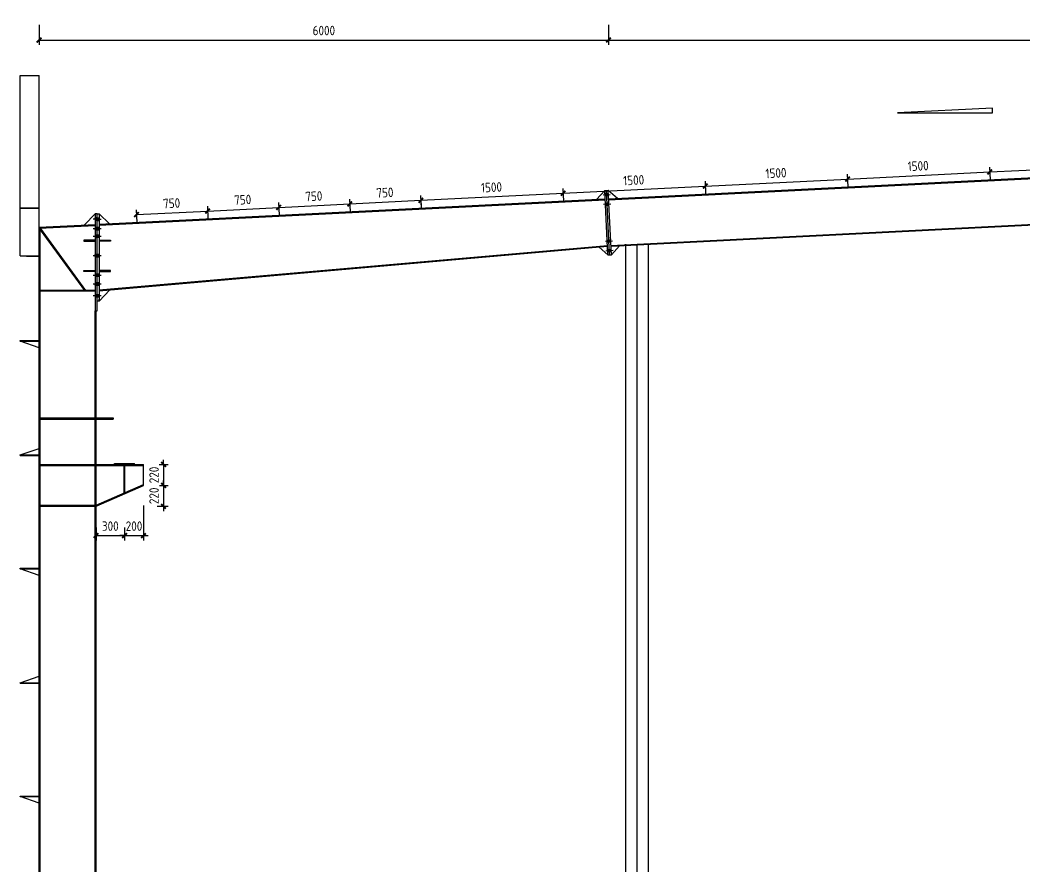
# Model space of a CAD drawing. Extents: x 33436 to 92603, y 25829 to 65035.
# Drawn here: x 40619 to 51205, y 34752 to 43675 of the extents above; entities that cross this region are included whole.
import ezdxf

# ---------------------------------------------------------------- set-up
doc = ezdxf.new("R2010")
doc.units = 0
doc.header["$LTSCALE"] = 1000
doc.header["$MEASUREMENT"] = 0
doc.styles.get("Standard").update_dxf_attribs({"font": 'gbenor.shx', "bigfont": 'gbcbig.shx'})
doc.dimstyles.get("Standard").update_dxf_attribs({"dimscale": 100, "dimtxt": 1, "dimasz": 0.5, "dimexe": 0.5, "dimexo": 0.5, "dimgap": 0.5, "dimtad": 1, "dimdec": 0, "dimzin": 0, "dimdsep": 46, "dimtxsty": 'Standard', "dimblk": 'ARCHTICK', "dimcen": 0, "dimadec": 0, "dimazin": 0, "dimtfac": 1, "dimtdec": 0, "dimtix": 1, "dimtmove": 2, "dimatfit": 3, "dimfxl": 1, "dimtolj": 1, "dimtzin": 0, "dimarcsym": 0})
pattern_1 = [(45, (0, 0), (-2.24506403, 2.24506403), [])]

# ---------------------------------------------------------------- blocks, each defined once
blk = doc.blocks.new('_ArchTick')
at = {"color": 0, "linetype": 'ByBlock', "const_width": 0.4}
blk.add_lwpolyline([(-0.5, -0.5), (0.5, 0.5)], dxfattribs=at)
blk = doc.blocks.new('*D6')
at = {"color": 0, "lineweight": -2}
blk.add_line((41845, 41626), (42594, 41663), dxfattribs=at)
at = {"layer": 'Defpoints', "color": 0}
for p in [(41845, 41626), (42594, 41663), (42594, 41663)]:
    blk.add_point(p, dxfattribs=at)
at = {"color": 0, "lineweight": -2, "xscale": 50, "yscale": 50, "zscale": 50}
for p, rotation in [((41845, 41626), 182.8624052261092), ((42594, 41663), 2.862405226109226)]:
    blk.add_blockref('_ArchTick', p, dxfattribs=dict(at, rotation=rotation))
at = {"color": 0, "insert": (42215, 41745), "char_height": 100, "attachment_point": 5, "rotation": 2.8624}
blk.add_mtext('\\A1;750', dxfattribs=at)
blk = doc.blocks.new('*D7')
at = {"color": 0, "lineweight": -2}
blk.add_line((42594, 41663), (43343, 41701), dxfattribs=at)
at = {"layer": 'Defpoints', "color": 0}
for p in [(42594, 41663), (43343, 41701), (43343, 41701)]:
    blk.add_point(p, dxfattribs=at)
at = {"color": 0, "lineweight": -2, "xscale": 50, "yscale": 50, "zscale": 50}
for p, rotation in [((43343, 41701), 2.862405226109239), ((42594, 41663), 182.8624052261092)]:
    blk.add_blockref('_ArchTick', p, dxfattribs=dict(at, rotation=rotation))
at = {"color": 0, "insert": (42964, 41782), "char_height": 100, "attachment_point": 5, "rotation": 2.8624}
blk.add_mtext('\\A1;750', dxfattribs=at)
blk = doc.blocks.new('*D8')
at = {"color": 0, "lineweight": -2}
blk.add_line((43343, 41701), (44092, 41738), dxfattribs=at)
at = {"layer": 'Defpoints', "color": 0}
for p in [(44092, 41738), (44092, 41738), (43343, 41701)]:
    blk.add_point(p, dxfattribs=at)
at = {"color": 0, "lineweight": -2, "xscale": 50, "yscale": 50, "zscale": 50}
for p, rotation in [((43343, 41701), 182.8624052261092), ((44092, 41738), 2.862405226109239)]:
    blk.add_blockref('_ArchTick', p, dxfattribs=dict(at, rotation=rotation))
at = {"color": 0, "insert": (43713, 41819), "char_height": 100, "attachment_point": 5, "rotation": 2.8624}
blk.add_mtext('\\A1;750', dxfattribs=at)
blk = doc.blocks.new('*D9')
at = {"color": 0, "lineweight": -2}
for p, q in [((44092, 41738), (44841, 41776)), ((44843, 41742), (44844, 41726))]:
    blk.add_line(p, q, dxfattribs=at)
at = {"layer": 'Defpoints', "color": 0}
for p in [(44092, 41738), (44840, 41792), (44841, 41776)]:
    blk.add_point(p, dxfattribs=at)
at = {"color": 0, "lineweight": -2, "xscale": 50, "yscale": 50, "zscale": 50}
for p, rotation in [((44092, 41738), 182.8624052261092), ((44841, 41776), 2.862405226109239)]:
    blk.add_blockref('_ArchTick', p, dxfattribs=dict(at, rotation=rotation))
at = {"color": 0, "insert": (44462, 41857), "char_height": 100, "attachment_point": 5, "rotation": 2.8624}
blk.add_mtext('\\A1;750', dxfattribs=at)
blk = doc.blocks.new('*D10')
at = {"color": 0, "lineweight": -2}
for p, q in [((44841, 41776), (46339, 41851)), ((44843, 41742), (44844, 41726))]:
    blk.add_line(p, q, dxfattribs=at)
at = {"layer": 'Defpoints', "color": 0}
for p in [(46339, 41851), (46339, 41851), (44840, 41792)]:
    blk.add_point(p, dxfattribs=at)
at = {"color": 0, "lineweight": -2, "xscale": 50, "yscale": 50, "zscale": 50}
for p, rotation in [((46339, 41851), 2.862405226109239), ((44841, 41776), 182.8624052261092)]:
    blk.add_blockref('_ArchTick', p, dxfattribs=dict(at, rotation=rotation))
at = {"color": 0, "insert": (45585, 41913), "char_height": 100, "attachment_point": 5, "rotation": 2.8624}
blk.add_mtext('\\A1;1500', dxfattribs=at)
blk = doc.blocks.new('*D11')
at = {"color": 0, "lineweight": -2}
blk.add_line((46339, 41851), (47838, 41926), dxfattribs=at)
at = {"layer": 'Defpoints', "color": 0}
for p in [(47838, 41926), (47838, 41926), (46339, 41851)]:
    blk.add_point(p, dxfattribs=at)
at = {"color": 0, "lineweight": -2, "xscale": 50, "yscale": 50, "zscale": 50}
for p, rotation in [((47838, 41926), 2.862405226109239), ((46339, 41851), 182.8624052261092)]:
    blk.add_blockref('_ArchTick', p, dxfattribs=dict(at, rotation=rotation))
at = {"color": 0, "insert": (47083, 41988), "char_height": 100, "attachment_point": 5, "rotation": 2.8624}
blk.add_mtext('\\A1;1500', dxfattribs=at)
blk = doc.blocks.new('*D12')
at = {"color": 0, "lineweight": -2}
blk.add_line((47838, 41926), (49336, 42000), dxfattribs=at)
at = {"layer": 'Defpoints', "color": 0}
for p in [(47838, 41926), (49336, 42000), (49336, 42000)]:
    blk.add_point(p, dxfattribs=at)
at = {"color": 0, "lineweight": -2, "xscale": 50, "yscale": 50, "zscale": 50}
for p, rotation in [((49336, 42000), 2.862405226109239), ((47838, 41926), 182.8624052261092)]:
    blk.add_blockref('_ArchTick', p, dxfattribs=dict(at, rotation=rotation))
at = {"color": 0, "insert": (48582, 42063), "char_height": 100, "attachment_point": 5, "rotation": 2.8624}
blk.add_mtext('\\A1;1500', dxfattribs=at)
blk = doc.blocks.new('*D13')
at = {"color": 0, "lineweight": -2}
blk.add_line((49336, 42000), (50834, 42075), dxfattribs=at)
at = {"layer": 'Defpoints', "color": 0}
for p in [(50834, 42075), (50834, 42075), (49336, 42000)]:
    blk.add_point(p, dxfattribs=at)
at = {"color": 0, "lineweight": -2, "xscale": 50, "yscale": 50, "zscale": 50}
for p, rotation in [((49336, 42000), 182.8624052261092), ((50834, 42075), 2.862405226109239)]:
    blk.add_blockref('_ArchTick', p, dxfattribs=dict(at, rotation=rotation))
at = {"color": 0, "insert": (50080, 42138), "char_height": 100, "attachment_point": 5, "rotation": 2.8624}
blk.add_mtext('\\A1;1500', dxfattribs=at)
blk = doc.blocks.new('*D14')
at = {"color": 0, "lineweight": -2}
for p, q in [((50834, 42075), (52332, 42150)), ((52330, 42185), (52329, 42200))]:
    blk.add_line(p, q, dxfattribs=at)
at = {"layer": 'Defpoints', "color": 0}
for p in [(52332, 42150), (52333, 42135), (50834, 42075)]:
    blk.add_point(p, dxfattribs=at)
at = {"color": 0, "lineweight": -2, "xscale": 50, "yscale": 50, "zscale": 50}
for p, rotation in [((52332, 42150), 2.862405226109239), ((50834, 42075), 182.8624052261092)]:
    blk.add_blockref('_ArchTick', p, dxfattribs=dict(at, rotation=rotation))
at = {"color": 0, "insert": (51578, 42213), "char_height": 100, "attachment_point": 5, "rotation": 2.8624}
blk.add_mtext('\\A1;1500', dxfattribs=at)
blk = doc.blocks.new('*D24')
at = {"color": 0, "lineweight": -2}
for p, q in [((40819, 43625), (40819, 43415)), ((46819, 43625), (46819, 43415)), ((40819, 43465), (46819, 43465))]:
    blk.add_line(p, q, dxfattribs=at)
at = {"layer": 'Defpoints', "color": 0}
for p in [(40819, 43675), (46819, 43675), (46819, 43465)]:
    blk.add_point(p, dxfattribs=at)
at = {"color": 0, "lineweight": -2, "xscale": 50, "yscale": 50, "zscale": 50, "rotation": 180}
blk.add_blockref('_ArchTick', (40819, 43465), dxfattribs=at)
at = {"color": 0, "lineweight": -2, "xscale": 50, "yscale": 50, "zscale": 50}
blk.add_blockref('_ArchTick', (46819, 43465), dxfattribs=at)
at = {"color": 0, "insert": (43819, 43565), "char_height": 100, "attachment_point": 5}
blk.add_mtext('\\A1;6000', dxfattribs=at)
blk = doc.blocks.new('*D25')
at = {"color": 0, "lineweight": -2}
for p, q in [((46819, 43625), (46819, 43415)), ((46819, 43465), (60019, 43465))]:
    blk.add_line(p, q, dxfattribs=at)
at = {"layer": 'Defpoints', "color": 0}
for p in [(46819, 43675), (60019, 43465), (60019, 43465)]:
    blk.add_point(p, dxfattribs=at)
at = {"color": 0, "lineweight": -2, "xscale": 50, "yscale": 50, "zscale": 50, "rotation": 180}
blk.add_blockref('_ArchTick', (46819, 43465), dxfattribs=at)
at = {"color": 0, "lineweight": -2, "xscale": 50, "yscale": 50, "zscale": 50}
blk.add_blockref('_ArchTick', (60019, 43465), dxfattribs=at)
at = {"color": 0, "insert": (53419, 43565), "char_height": 100, "attachment_point": 5}
blk.add_mtext('\\A1;13200', dxfattribs=at)
blk = doc.blocks.new('*D31')
at = {"color": 0, "lineweight": -2}
for p, q in [((41419, 38328), (41419, 38193)), ((41719, 38328), (41719, 38193)), ((41419, 38243), (41719, 38243))]:
    blk.add_line(p, q, dxfattribs=at)
at = {"layer": 'Defpoints', "color": 0}
for p in [(41419, 38378), (41719, 38378), (41719, 38243)]:
    blk.add_point(p, dxfattribs=at)
at = {"color": 0, "lineweight": -2, "xscale": 50, "yscale": 50, "zscale": 50, "rotation": 180}
blk.add_blockref('_ArchTick', (41419, 38243), dxfattribs=at)
at = {"color": 0, "lineweight": -2, "xscale": 50, "yscale": 50, "zscale": 50}
blk.add_blockref('_ArchTick', (41719, 38243), dxfattribs=at)
at = {"color": 0, "insert": (41569, 38343), "char_height": 100, "attachment_point": 5}
blk.add_mtext('\\A1;300', dxfattribs=at)
blk = doc.blocks.new('*D32')
at = {"color": 0, "lineweight": -2}
for p, q in [((41919, 38559), (41919, 38193)), ((41719, 38328), (41719, 38193)), ((41719, 38243), (41669, 38243)), ((41719, 38243), (41919, 38243)), ((41919, 38243), (41969, 38243))]:
    blk.add_line(p, q, dxfattribs=at)
at = {"layer": 'Defpoints', "color": 0}
for p in [(41919, 38609), (41719, 38378), (41919, 38243)]:
    blk.add_point(p, dxfattribs=at)
at = {"color": 0, "lineweight": -2, "xscale": 50, "yscale": 50, "zscale": 50}
blk.add_blockref('_ArchTick', (41719, 38243), dxfattribs=at)
at = {"color": 0, "lineweight": -2, "xscale": 50, "yscale": 50, "zscale": 50, "rotation": 180}
blk.add_blockref('_ArchTick', (41919, 38243), dxfattribs=at)
at = {"color": 0, "insert": (41819, 38343), "char_height": 100, "attachment_point": 5}
blk.add_mtext('\\A1;200', dxfattribs=at)
blk = doc.blocks.new('*D33')
at = {"color": 0, "lineweight": -2}
for p, q in [((42083, 38992), (42180, 38992)), ((42130, 38992), (42130, 39042)), ((42130, 38992), (42130, 38772)), ((42089, 38772), (42180, 38772)), ((42130, 38772), (42130, 38722))]:
    blk.add_line(p, q, dxfattribs=at)
at = {"layer": 'Defpoints', "color": 0}
for p in [(42033, 38992), (42039, 38772), (42130, 38772)]:
    blk.add_point(p, dxfattribs=at)
at = {"color": 0, "lineweight": -2, "xscale": 50, "yscale": 50, "zscale": 50}
for p, rotation in [((42130, 38992), 270), ((42130, 38772), 90)]:
    blk.add_blockref('_ArchTick', p, dxfattribs=dict(at, rotation=rotation))
at = {"color": 0, "insert": (42030, 38882), "char_height": 100, "attachment_point": 5, "rotation": 90}
blk.add_mtext('\\A1;220', dxfattribs=at)
blk = doc.blocks.new('*D34')
at = {"color": 0, "lineweight": -2}
for p, q in [((42089, 38772), (42180, 38772)), ((42130, 38772), (42130, 38822)), ((42130, 38772), (42130, 38552)), ((42062, 38552), (42180, 38552)), ((42130, 38552), (42130, 38502))]:
    blk.add_line(p, q, dxfattribs=at)
at = {"layer": 'Defpoints', "color": 0}
for p in [(42039, 38772), (42012, 38552), (42130, 38552)]:
    blk.add_point(p, dxfattribs=at)
at = {"color": 0, "lineweight": -2, "xscale": 50, "yscale": 50, "zscale": 50}
for p, rotation in [((42130, 38772), 270), ((42130, 38552), 90)]:
    blk.add_blockref('_ArchTick', p, dxfattribs=dict(at, rotation=rotation))
at = {"color": 0, "insert": (42030, 38662), "char_height": 100, "attachment_point": 5, "rotation": 90}
blk.add_mtext('\\A1;220', dxfattribs=at)

msp = doc.modelspace()

# ---------------------------------------------------------------- hatches: boundary and pattern name
h = msp.add_hatch()
h.set_pattern_fill('ANSI31', color=256, scale=2, style=0)
h.set_pattern_definition(pattern_1)
h.paths.add_polyline_path([(46798, 41847.4), (46780, 41846.5), (46780.6, 41835.5), (46798.5, 41836.4)])
h.paths.add_polyline_path([(46798.5, 41836.4), (46780.6, 41835.5), (46781.1, 41824.5), (46799.1, 41825.4)])
h.paths.add_polyline_path([(46816.5, 41837.3), (46798.5, 41836.4), (46799.1, 41825.4), (46817.1, 41826.3)])
h.paths.add_polyline_path([(46816, 41848.3), (46798, 41847.4), (46798.5, 41836.4), (46816.5, 41837.3)])
h.paths.add_polyline_path([(46803, 41747.5), (46785, 41746.6), (46785.6, 41735.6), (46803.5, 41736.5)])
h.paths.add_polyline_path([(46803.5, 41736.5), (46785.6, 41735.6), (46786.1, 41724.6), (46804.1, 41725.5)])
h.paths.add_polyline_path([(46821.5, 41737.4), (46803.5, 41736.5), (46804.1, 41725.5), (46822.1, 41726.4)])
h.paths.add_polyline_path([(46821, 41748.4), (46803, 41747.5), (46803.5, 41736.5), (46821.5, 41737.4)])
h.paths.add_polyline_path([(46822.5, 41358), (46804.5, 41357.1), (46805, 41346.1), (46823, 41347)])
h.paths.add_polyline_path([(46823, 41347), (46805, 41346.1), (46805.6, 41335.1), (46823.6, 41336)])
h.paths.add_polyline_path([(46841, 41347.9), (46823, 41347), (46823.6, 41336), (46841.5, 41336.9)])
h.paths.add_polyline_path([(46840.4, 41358.9), (46822.5, 41358), (46823, 41347), (46841, 41347.9)])
h.paths.add_polyline_path([(46827.5, 41258.1), (46809.5, 41257.2), (46810, 41246.2), (46828, 41247.1)])
h.paths.add_polyline_path([(46828, 41247.1), (46810, 41246.2), (46810.6, 41235.2), (46828.5, 41236.1)])
h.paths.add_polyline_path([(46846, 41248), (46828, 41247.1), (46828.5, 41236.1), (46846.5, 41237)])
h.paths.add_polyline_path([(46845.4, 41259), (46827.5, 41258.1), (46828, 41247.1), (46846, 41248)])
h = msp.add_hatch()
h.set_pattern_fill('ANSI31', color=256, scale=2, style=0)
h.set_pattern_definition(pattern_1)
h.paths.add_polyline_path([(41430.8, 41590.4), (41408.8, 41590.4), (41408.8, 41577.4), (41430.8, 41577.4)])
h.paths.add_polyline_path([(41408.8, 41577.4), (41408.8, 41564.4), (41430.8, 41564.4), (41430.8, 41577.4)])
h.paths.add_polyline_path([(41430.8, 41577.4), (41430.8, 41564.4), (41452.8, 41564.4), (41452.8, 41577.4)])
h.paths.add_polyline_path([(41452.8, 41577.4), (41452.8, 41590.4), (41430.8, 41590.4), (41430.8, 41577.4)])
h = msp.add_hatch()
h.set_pattern_fill('ANSI31', color=256, scale=2, style=0)
h.set_pattern_definition(pattern_1)
h.paths.add_polyline_path([(41430.8, 41475.4), (41430.8, 41488.4), (41408.8, 41488.4), (41408.8, 41475.4)])
h.paths.add_polyline_path([(41430.8, 41462.4), (41430.8, 41475.4), (41408.8, 41475.4), (41408.8, 41462.4)])
h.paths.add_polyline_path([(41452.8, 41462.4), (41452.8, 41475.4), (41430.8, 41475.4), (41430.8, 41462.4)])
h.paths.add_polyline_path([(41452.8, 41475.4), (41452.8, 41488.4), (41430.8, 41488.4), (41430.8, 41475.4)])
h.paths.add_polyline_path([(41430.8, 41395.4), (41430.8, 41408.4), (41408.8, 41408.4), (41408.8, 41395.4)])
h.paths.add_polyline_path([(41430.8, 41382.4), (41430.8, 41395.4), (41408.8, 41395.4), (41408.8, 41382.4)])
h.paths.add_polyline_path([(41452.8, 41395.4), (41452.8, 41408.4), (41430.8, 41408.4), (41430.8, 41395.4)])
h.paths.add_polyline_path([(41452.8, 41382.4), (41452.8, 41395.4), (41430.8, 41395.4), (41430.8, 41382.4)])
h.paths.add_polyline_path([(41430.8, 41190.4), (41430.8, 41203.4), (41408.8, 41203.4), (41408.8, 41190.4)])
h.paths.add_polyline_path([(41408.8, 41190.4), (41408.8, 41177.4), (41430.8, 41177.4), (41430.8, 41190.4)])
h.paths.add_polyline_path([(41452.8, 41177.4), (41452.8, 41190.4), (41430.8, 41190.4), (41430.8, 41177.4)])
h.paths.add_polyline_path([(41430.8, 41203.4), (41430.8, 41190.4), (41452.8, 41190.4), (41452.8, 41203.4)])
h.paths.add_polyline_path([(41430.8, 40985.4), (41430.8, 40998.4), (41408.8, 40998.4), (41408.8, 40985.4)])
h.paths.add_polyline_path([(41408.8, 40985.4), (41408.8, 40972.4), (41430.8, 40972.4), (41430.8, 40985.4)])
h.paths.add_polyline_path([(41430.8, 40985.4), (41430.8, 40972.4), (41452.8, 40972.4), (41452.8, 40985.4)])
h.paths.add_polyline_path([(41430.8, 40998.4), (41430.8, 40985.4), (41452.8, 40985.4), (41452.8, 40998.4)])
h.paths.add_polyline_path([(41408.8, 40892.4), (41430.8, 40892.4), (41430.8, 40905.4), (41408.8, 40905.4)])
h.paths.add_polyline_path([(41408.8, 40892.4), (41408.8, 40879.4), (41430.8, 40879.4), (41430.8, 40892.4)])
h.paths.add_polyline_path([(41430.8, 40892.4), (41430.8, 40879.4), (41452.8, 40879.4), (41452.8, 40892.4)])
h.paths.add_polyline_path([(41452.8, 40892.4), (41452.8, 40905.4), (41430.8, 40905.4), (41430.8, 40892.4)])
h = msp.add_hatch()
h.set_pattern_fill('ANSI31', color=256, scale=2, style=0)
h.set_pattern_definition(pattern_1)
h.paths.add_polyline_path([(41430.8, 40768.2), (41430.8, 40781.2), (41408.8, 40781.2), (41408.8, 40768.2)])
h.paths.add_polyline_path([(41452.8, 40768.2), (41452.8, 40781.2), (41430.8, 40781.2), (41430.8, 40768.2)])
h.paths.add_polyline_path([(41408.8, 40768.2), (41408.8, 40755.2), (41430.8, 40755.2), (41430.8, 40768.2)])
h.paths.add_polyline_path([(41430.8, 40768.2), (41430.8, 40755.2), (41452.8, 40755.2), (41452.8, 40768.2)])

# ---------------------------------------------------------------- linework, layer by layer
for p, q in [((40618.8, 41192.4), (40618.8, 43092.4)), ((40618.8, 43092.4), (40818.8, 43092.4)), ((40818.8, 31512.4), (40818.8, 43092.4)), ((50862, 42747.3), (49862, 42697.3)), ((49862, 42697.3), (50862, 42697.3)), ((50862, 42697.3), (50862, 42747.3)), ((46818.8, 41792.4), (59982.8, 42450.1)), ((46818.8, 41792.4), (59982.8, 42450.1)), ((46818.8, 41782.3), (59983.3, 42440.6)), ((46818.8, 41782.3), (59983.3, 42440.6)), ((49333.1, 42051.9), (49339.8, 41917.8)), ((50831.2, 42126.8), (50837.9, 41992.7)), ((46843.3, 41301), (60007.4, 41959.2)), ((46843.7, 41293), (60007.8, 41951.2)), ((47834.9, 41977), (47841.6, 41842.9)), ((44838.7, 41827.2), (44845.4, 41693.1)), ((46336.8, 41902.1), (46343.5, 41768)), ((46778.3, 41880.4), (46692.9, 41786.1)), ((46760.6, 41834.5), (46836.5, 41838.3)), ((46778.3, 41880.4), (46814.3, 41882.2)), ((46778.3, 41880.4), (46814.3, 41882.2)), ((46778.3, 41880.4), (46814.3, 41882.2)), ((46812.3, 41201.3), (46778.3, 41880.4)), ((46780, 41846.5), (46816, 41848.3)), ((46781.1, 41824.5), (46817.1, 41826.3)), ((46830.2, 41202.2), (46796.3, 41881.3)), ((46848.2, 41203.1), (46814.3, 41882.2)), ((46814.3, 41882.2), (46911.4, 41797)), ((46848.2, 41203.1), (46814.3, 41882.2)), ((46848.2, 41203.1), (46814.3, 41882.2)), ((41452.8, 41524.1), (46782.8, 41790.6)), ((41452.8, 41524.1), (46782.8, 41790.6)), ((41452.8, 41514), (46783.3, 41780.6)), ((41452.8, 41514), (46783.3, 41780.6)), ((42591.5, 41714.9), (42598.2, 41580.7)), ((43340.6, 41752.3), (43347.3, 41618.2)), ((44089.6, 41789.8), (44096.3, 41655.6)), ((46765.6, 41734.6), (46841.5, 41738.4)), ((46785, 41746.6), (46821, 41748.4)), ((46786.1, 41724.6), (46822.1, 41726.4)), ((46818.8, 41782.3), (46818.8, 41792.4)), ((40618.8, 41698.4), (40818.8, 41698.4)), ((40618.8, 41692.4), (40818.8, 41692.4)), ((41408.8, 41632.4), (41298.4, 41516.3)), ((41418.8, 41632.4), (41408.8, 41632.4)), ((41408.8, 41632.4), (41408.8, 41511.8)), ((41408.8, 41632.4), (41408.8, 40612.4)), ((41430.8, 41632.4), (41408.8, 41632.4)), ((41430.8, 40612.4), (41430.8, 41632.4)), ((41430.8, 41632.4), (41452.8, 41632.4)), ((41452.8, 41632.4), (41452.8, 40712.4)), ((41452.8, 41632.4), (41560.9, 41529.5)), ((41842.4, 41677.4), (41849.1, 41543.3)), ((40818.8, 41492.4), (41408.8, 41521.9)), ((40818.8, 41492.4), (41408.8, 41521.9)), ((40819.3, 41482.4), (41408.8, 41511.8)), ((40819.3, 41482.4), (41408.8, 41511.8)), ((41450.8, 41577.4), (41388.8, 41577.4)), ((41430.8, 41590.4), (41408.8, 41590.4)), ((41430.8, 41564.4), (41408.8, 41564.4)), ((41430.8, 41590.4), (41452.8, 41590.4)), ((41430.8, 41577.4), (41472.8, 41577.4)), ((41430.8, 41564.4), (41452.8, 41564.4)), ((40618.8, 41192.4), (40618.8, 41492.4)), ((40828.8, 31512.4), (40828.8, 41482.8)), ((40828.8, 41482.8), (41308.8, 40827.4)), ((40828.8, 41465.9), (41296.4, 40827.4)), ((41472.8, 41475.4), (41388.8, 41475.4)), ((41472.8, 41395.4), (41388.8, 41395.4)), ((41452.8, 41488.4), (41408.8, 41488.4)), ((41452.8, 41462.4), (41408.8, 41462.4)), ((41452.8, 41408.4), (41408.8, 41408.4)), ((41408.8, 41355.4), (41288.8, 41355.4)), ((41288.8, 41355.4), (41288.8, 41345.4)), ((41288.8, 41345.4), (41408.8, 41345.4)), ((41452.8, 41382.4), (41408.8, 41382.4)), ((41452.8, 41355.4), (41572.8, 41355.4)), ((41572.8, 41345.4), (41452.8, 41345.4)), ((41452.8, 40831.2), (46807.1, 41299.1)), ((41452.8, 40823.2), (46807.8, 41291.2)), ((41572.8, 41355.4), (41572.8, 41345.4)), ((46785.1, 41345.1), (46861, 41348.9)), ((46804.5, 41357.1), (46840.4, 41358.9)), ((46805.6, 41335.1), (46841.5, 41336.9)), ((46933.6, 41297.5), (46848.2, 41203.1)), ((46998.8, 31512.4), (46998.8, 41314.7)), ((47118.8, 31512.4), (47118.8, 41314.7)), ((47238.8, 31512.4), (47238.8, 41314.7)), ((40618.8, 41192.4), (40818.8, 41192.4)), ((40684.6, 41186.4), (40684.6, 41192.4)), ((40684.6, 41186.4), (40818.8, 41186.4)), ((40818.8, 41186.4), (40684.6, 41186.4)), ((41472.8, 41190.4), (41388.8, 41190.4)), ((41452.8, 41203.4), (41408.8, 41203.4)), ((46718.1, 41283.3), (46812.3, 41201.3)), ((46790, 41245.2), (46866, 41249)), ((46809.5, 41257.2), (46845.4, 41259)), ((46810.6, 41235.2), (46846.5, 41237)), ((46812.3, 41201.3), (46848.2, 41203.1)), ((41452.8, 41177.4), (41408.8, 41177.4)), ((41288.8, 41025.4), (41288.8, 41035.4)), ((41288.8, 41035.4), (41408.8, 41035.4)), ((41408.8, 41025.4), (41288.8, 41025.4)), ((41472.8, 40985.4), (41388.8, 40985.4)), ((41452.8, 40998.4), (41408.8, 40998.4)), ((41452.8, 40972.4), (41408.8, 40972.4)), ((41572.8, 41035.4), (41452.8, 41035.4)), ((41452.8, 41025.4), (41572.8, 41025.4)), ((41572.8, 41025.4), (41572.8, 41035.4)), ((41472.8, 40892.4), (41388.8, 40892.4)), ((41452.8, 40905.4), (41408.8, 40905.4)), ((41452.8, 40879.4), (41408.8, 40879.4)), ((41408.8, 40827.4), (40828.8, 40827.4)), ((41408.8, 40819.3), (40828.8, 40819.3)), ((41472.8, 40768.2), (41388.8, 40768.2)), ((41452.8, 40781.2), (41408.8, 40781.2)), ((41452.8, 40712.4), (41563.2, 40832.8)), ((41452.8, 40823.2), (41452.8, 40768.2)), ((41452.8, 40755.2), (41408.8, 40755.2)), ((41452.8, 40712.4), (41430.8, 40712.4)), ((41452.8, 40712.4), (41452.8, 40734.4)), ((41408.8, 31512.4), (41408.8, 40612.4)), ((41408.8, 40612.4), (41430.8, 40612.4)), ((41418.8, 31512.4), (41418.8, 40612.4)), ((41418.8, 31512.4), (41418.8, 40612.4)), ((40618.8, 40292.4), (40618.8, 40298.4)), ((40618.8, 40292.4), (40618.8, 40298.4)), ((40618.8, 40298.4), (40818.8, 40298.4)), ((40618.8, 40292.4), (40818.8, 40292.4)), ((40618.8, 40292.4), (40818.8, 40292.4)), ((40618.8, 40292.4), (40818.8, 40292.4)), ((40618.8, 40292.4), (40818.8, 40292.4)), ((40618.8, 40292.4), (40818.8, 40292.4)), ((40818.8, 40222.4), (40618.8, 40292.4)), ((40818.8, 40292.4), (40818.8, 40222.4)), ((40828.8, 39482.4), (41408.8, 39482.4)), ((40828.8, 39470.4), (41408.8, 39470.4)), ((41418.8, 39482.4), (41598.8, 39482.4)), ((41418.8, 39470.4), (41598.8, 39470.4)), ((41598.8, 39482.4), (41598.8, 39470.4)), ((40618.8, 39092.4), (40818.8, 39162.4)), ((40618.8, 39092.4), (40818.8, 39092.4)), ((40618.8, 39086.4), (40618.8, 39092.4)), ((40618.8, 39092.4), (40818.8, 39092.4)), ((40618.8, 39086.4), (40618.8, 39092.4)), ((40618.8, 39086.4), (40818.8, 39086.4)), ((40818.8, 39162.4), (40818.8, 39162.4)), ((40828.8, 38992.4), (41408.8, 38992.4)), ((40828.8, 38982.4), (41408.8, 38982.4)), ((41418.8, 38992.4), (41918.8, 38992.4)), ((41418.8, 38982.4), (41918.8, 38982.4)), ((41613.8, 38992.4), (41613.8, 39002.4)), ((41613.8, 39002.4), (41823.8, 39002.4)), ((41713.8, 38692.2), (41713.8, 38982.4)), ((41723.8, 38696.6), (41723.8, 38982.4)), ((41823.8, 38992.4), (41823.8, 39002.4)), ((41918.8, 38772.4), (41918.8, 38992.4)), ((41418.8, 38562.4), (41918.8, 38782.4)), ((41418.8, 38552.4), (41918.8, 38772.4)), ((40828.8, 38562.4), (41408.8, 38562.4)), ((40828.8, 38552.4), (41408.8, 38552.4)), ((40618.8, 37892.4), (40618.8, 37898.4)), ((40618.8, 37898.4), (40818.8, 37898.4)), ((40618.8, 37892.4), (40818.8, 37892.4)), ((40618.8, 37892.4), (40818.8, 37892.4)), ((40618.8, 37892.4), (40818.8, 37892.4)), ((40618.8, 37892.4), (40818.8, 37892.4)), ((40818.8, 37822.4), (40618.8, 37892.4)), ((40818.8, 37892.4), (40818.8, 37822.4)), ((40618.8, 36692.4), (40818.8, 36762.4)), ((40818.8, 36762.4), (40818.8, 36762.4)), ((40618.8, 36692.4), (40818.8, 36692.4)), ((40618.8, 36686.4), (40618.8, 36692.4)), ((40618.8, 36686.4), (40818.8, 36686.4)), ((40618.8, 35492.4), (40618.8, 35498.4)), ((40618.8, 35498.4), (40818.8, 35498.4)), ((40618.8, 35492.4), (40818.8, 35492.4)), ((40618.8, 35492.4), (40818.8, 35492.4)), ((40618.8, 35492.4), (40818.8, 35492.4)), ((40818.8, 35422.4), (40618.8, 35492.4)), ((40818.8, 35492.4), (40818.8, 35422.4))]:
    msp.add_line(p, q)

# ---------------------------------------------------------------- dimensions: what is measured, and where the dimension line sits
for base, p1, p2, picture, middle in [((46818.8, 43464.8), (40818.8, 43675), (46818.8, 43675), '*D24', (43818.8, 43564.8)), ((60018.8, 43464.8), (46818.8, 43675), (60018.8, 43464.8), '*D25', (53418.8, 43564.8)), ((41918.8, 38242.6), (41718.8, 38378), (41918.8, 38609.3), '*D32', (41818.8, 38342.6)), ((41718.8, 38242.6), (41418.8, 38378), (41718.8, 38378), '*D31', (41568.8, 38342.6))]:
    dim = msp.add_linear_dim(base=base, p1=p1, p2=p2, dimstyle='Standard')
    dim.commit()
    dim.dimension.update_dxf_attribs({"geometry": picture, "text_midpoint": middle})
for base, p1, p2, angle, picture, middle in [((52331.9, 42150.3), (50833.8, 42075.4), (52332.7, 42134.7), 182.86241, '*D14', (51577.8, 42212.7)), ((49335.6, 42000.5), (47837.5, 41925.6), (49335.6, 42000.5), 182.86241, '*D12', (48581.6, 42062.9)), ((50833.8, 42075.4), (49335.6, 42000.5), (50833.8, 42075.4), 182.86241, '*D13', (50079.7, 42137.8)), ((47837.5, 41925.6), (46339.4, 41850.6), (47837.5, 41925.6), 182.86241, '*D11', (47083.5, 41988)), ((44841.3, 41775.7), (44092.2, 41738.3), (44840.5, 41791.6), 182.86241, '*D9', (44461.7, 41856.9)), ((46339.4, 41850.6), (44840.5, 41791.6), (46339.4, 41850.6), 182.86241, '*D10', (45585.3, 41913.1)), ((43343.1, 41700.8), (42594.1, 41663.4), (43343.1, 41700.8), 182.86241, '*D7', (42963.6, 41782)), ((44092.2, 41738.3), (43343.1, 41700.8), (44092.2, 41738.3), 182.86241, '*D8', (43712.7, 41819.4)), ((42130.5, 38772.4), (42032.9, 38992.4), (42039.4, 38772.4), 90, '*D33', (42030.5, 38882.4)), ((42130.5, 38552.4), (42039.4, 38772.4), (42011.5, 38552.4), 90, '*D34', (42030.5, 38662.4))]:
    dim = msp.add_linear_dim(base=base, p1=p1, p2=p2, angle=angle, dimstyle='Standard')
    dim.commit()
    dim.dimension.update_dxf_attribs({"geometry": picture, "text_midpoint": middle})
dim = msp.add_aligned_dim(p1=(41845, 41625.9), p2=(42594.1, 41663.4), distance=0, dimstyle='Standard')
dim.commit()
dim.dimension.update_dxf_attribs({"geometry": '*D6', "text_midpoint": (42214.5, 41744.5)})

doc.saveas('drawing.dxf')
